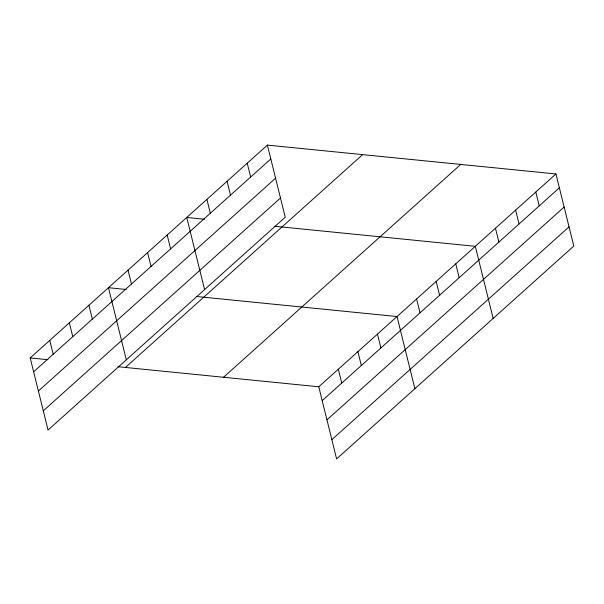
<?xml version="1.0" encoding="UTF-8"?>
<svg xmlns="http://www.w3.org/2000/svg" width="604" height="604" viewBox="0 0 604 604"><rect width="100%" height="100%" fill="white"/><g stroke="black" fill="none" stroke-linecap="round" stroke-linejoin="round"><path stroke-width="0.91" d="M267.391 145.103L285.239 217.221L48.048 430.056L30.2 357.938L267.391 145.103L555.952 173.944L573.8 246.062L336.609 458.897L318.761 386.779L555.952 173.944M33.628 371.792L270.818 158.958M38.384 391.022L275.583 178.188M43.292 410.826L280.483 197.991M125.428 367.459L362.619 154.624M223.533 377.266L460.731 164.431M322.189 400.633L559.38 187.799M326.945 419.863L564.144 207.029M331.845 439.667L569.043 226.832M204.484 219.244L186.749 217.47L204.597 289.58M274.503 226.243L475.31 246.311L493.151 318.421M126.213 289.475L108.471 287.708L126.319 359.818M196.232 296.473L397.032 316.549L414.88 388.659M30.2 357.938L47.935 359.712M117.954 366.711L318.761 386.779M535.793 192.034L539.221 205.888M515.627 210.132L519.062 223.978M495.469 228.221L498.896 242.076M455.741 263.865L459.168 277.719M436.171 281.426L439.599 295.281M416.601 298.988L420.029 312.842M377.462 334.103L380.897 347.957M357.9 351.664L361.328 365.518M338.331 369.225L341.758 383.072M247.232 163.193L250.66 177.048M227.074 181.291L230.502 195.145M206.908 199.38L210.335 213.235M167.18 235.032L170.607 248.878M147.61 252.585L151.038 266.44M128.04 270.147L131.468 284.001M88.909 305.262L92.337 319.116M69.339 322.823L72.767 336.677M49.77 340.384L53.197 354.238"/></g></svg>
